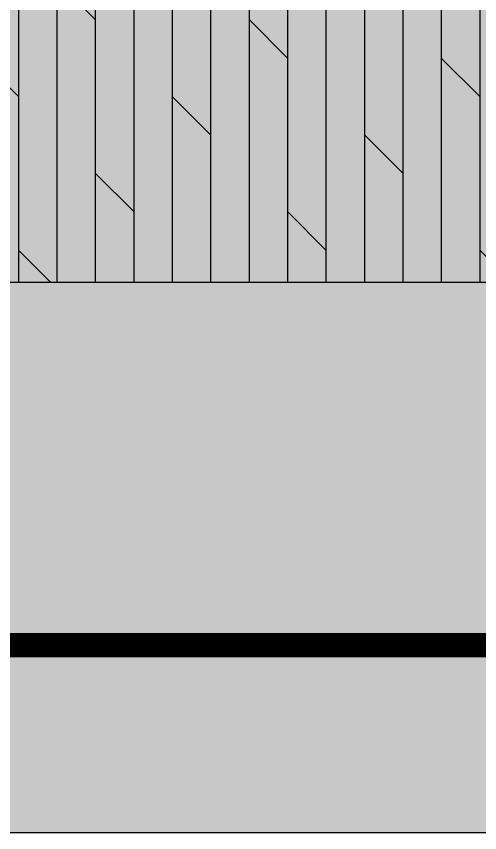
# Model space of a CAD drawing. Header units: millimetres. Extents: x -4760 to 87103, y -23275 to 20441.
# Drawn here: x 10573 to 11338, y -2140 to -790 of the extents above; entities that cross this region are included whole.
import ezdxf

# ---------------------------------------------------------------- set-up
doc = ezdxf.new("R2010")
doc.units = ezdxf.units.MM
doc.header["$LTSCALE"] = 150
doc.linetypes.add('DASHED', pattern=[19.05, 12.7, -6.35])
doc.layers.add('ad-Elevation 10', color=8, linetype='Continuous')
doc.layers.add('ad-Primary Roof', color=5, linetype='Continuous', true_color=0x0000ff)
doc.layers.add('ad-Verandah', color=7, linetype='Continuous', true_color=0xa57c52)

# ---------------------------------------------------------------- blocks, each defined once
blk = doc.blocks.new('zw$6CCD')
at = {"transparency": 33554559}
h = blk.add_hatch(dxfattribs=at)
h.set_pattern_fill('GRASS', color=74, angle=90)
h.set_pattern_definition([(180, (12995, -15755), (-17.96051, -17.96051), [4.7625, -31.15852]), (135, (12995, -15755), (-17.96051, -17.96051), [4.7625, -20.6375]), (225, (12995, -15755), (17.96051, -17.96051), [4.7625, -20.6375])])
h.paths.add_polyline_path([(9625, -15760), (9625, -14850), (14550, -14850), (14550, -15760)])
h = blk.add_hatch(color=256, dxfattribs=at)
h.dxf.hatch_style = 1
h.set_gradient(color1=(153, 204, 0), color2=(63, 127, 0), tint=1, name='INVSPHERICAL')
h.paths.add_polyline_path([(9625, -15760), (9625, -14850), (14550, -14850), (14550, -15760)])
at = {"layer": 'ad-Verandah', "transparency": 33554534}
h = blk.add_hatch(color=256, dxfattribs=at)
h.dxf.hatch_style = 1
h.paths.add_polyline_path([(6195, -13620), (12120, -13620), (12120, -4745), (13640, -4745), (13640, -8875), (14550, -8875), (14550, -14850), (6195, -14850)])
at = {"layer": 'ad-Verandah', "transparency": 33554687}
h = blk.add_hatch(dxfattribs=at)
h.set_pattern_fill('DOLMIT', color=256, scale=10, angle=90)
h.set_pattern_definition([(90, (6195, -14830), (-63.5, 2e-14), []), (135, (6195, -14830), (-127, -127), [89.8026, -179.605])])
h.paths.add_polyline_path([(6195, -13620), (12120, -13620), (12120, -4745), (13640, -4745), (13640, -8875), (14550, -8875), (14550, -14850), (6195, -14850)])
at = {"layer": 'ad-Elevation 10'}
blk.add_lwpolyline([(9625, -15760), (9625, -14850), (14550, -14850), (14550, -15760)], close=True, dxfattribs=at)
at = {"layer": 'ad-Verandah', "lineweight": 9}
blk.add_lwpolyline([(6195, -13620), (12120, -13620), (12120, -4745), (13640, -4745), (13640, -8875), (14550, -8875), (14550, -14850), (6195, -14850)], close=True, dxfattribs=at)
blk = doc.blocks.new('A$Ca594aa6c')
at = {"layer": 'ad-Primary Roof', "linetype": 'DASHED', "ltscale": 2, "const_width": 40}
blk.add_lwpolyline([(12570, -15450), (2380, -15450), (7475, -10550)], close=True, dxfattribs=at)
blk = doc.blocks.new('1625W-Roof Plan')
at = {"rotation": 360}
blk.add_blockref('A$Ca594aa6c', (0, 13620), dxfattribs=at)
blk = doc.blocks.new('1625_West Villa')
at = {"layer": 'ad-Verandah'}
blk.add_blockref('zw$6CCD', (0, 13620), dxfattribs=at)
blk.add_blockref('1625W-Roof Plan', (0, 0))

msp = doc.modelspace()

# ---------------------------------------------------------------- block references
msp.add_blockref('1625_West Villa', (0, 0))

doc.saveas('drawing.dxf')
